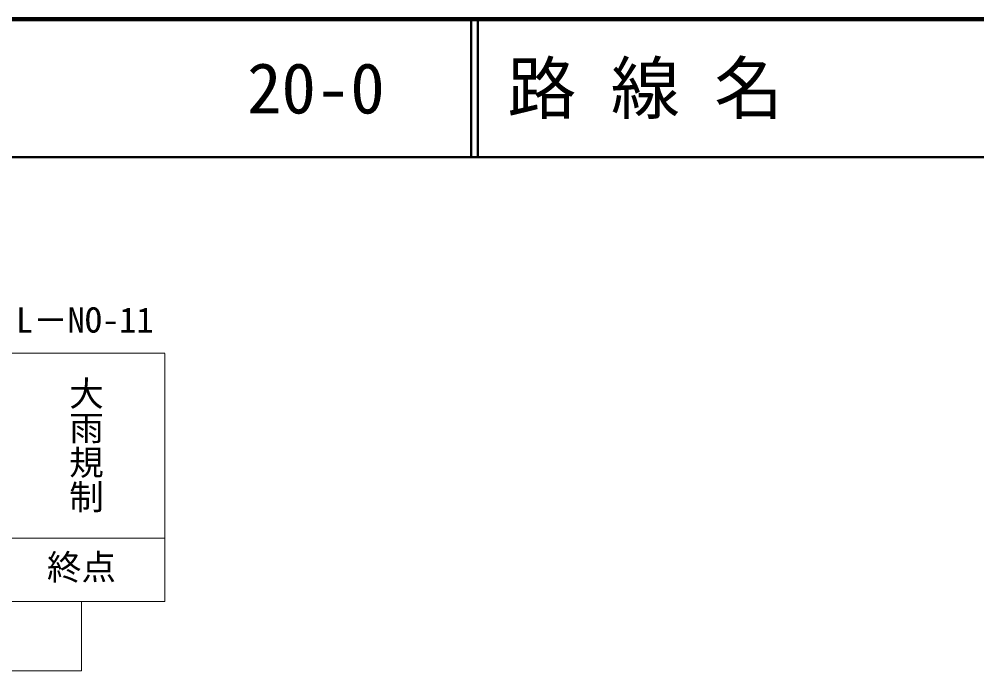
# Model space of a CAD drawing. Units: millimetres, scale not verified. Extents: x 40000 to 680000, y 20000 to 380000.
# Drawn here: x 145006 to 214400, y 332791 to 380000 of the extents above; entities that cross this region are included whole.
import ezdxf
from ezdxf.enums import TextEntityAlignment as Align

# ---------------------------------------------------------------- set-up
doc = ezdxf.new("R2010")
doc.units = ezdxf.units.MM
doc.header["$LTSCALE"] = 1000
for name, color, linetype, lineweight in [('M-STR-STRC', 7, 'Continuous', 13), ('M-TTL', 2, 'Continuous', 140), ('M-TTL-LINE', 7, 'Continuous', 50)]:
    doc.layers.add(name, color=color, linetype=linetype, lineweight=lineweight)
doc.layers.add('M-TTL-TXT', color=7, linetype='Continuous')
doc.styles.add('@ＭＳ ゴシック', font='')
doc.styles.add('ＭＳ ゴシック', font='')
doc.styles.get('@ＭＳ ゴシック').set_extended_font_data('@MS Gothic')
doc.styles.get('ＭＳ ゴシック').set_extended_font_data('MS Gothic')

msp = doc.modelspace()

# ---------------------------------------------------------------- linework, layer by layer
at = {"layer": 'M-STR-STRC'}
for p, q in [((143565, 355805), (155565, 355805)), ((155565, 355777), (155565, 337805)), ((143565, 342391), (155565, 342391)), ((143565, 337805), (155565, 337805)), ((149512, 332791), (149512, 337761)), ((136541, 332791), (149512, 332791))]:
    msp.add_line(p, q, dxfattribs=at)
at = {"layer": 'M-TTL'}
msp.add_line((680000, 380000), (40000, 380000), dxfattribs=at)
at = {"layer": 'M-TTL-LINE'}
for p, q in [((177750, 380000), (177750, 370000)), ((178250, 380000), (178250, 370000)), ((40000, 370000), (680000, 370000))]:
    msp.add_line(p, q, dxfattribs=at)

# ---------------------------------------------------------------- texts
at = {"layer": 'M-STR-STRC', "style": 'ＭＳ ゴシック'}
for s, p in [('L－NO-11', (144770, 356743)), ('終点', (147019, 338838))]:
    msp.add_text(s, height=1833, dxfattribs=at).set_placement(p, align=Align.BOTTOM_LEFT)
at = {"layer": 'M-STR-STRC', "style": '@ＭＳ ゴシック'}
msp.add_text('大雨規制', height=1833, rotation=270, dxfattribs=at).set_placement((148385, 354166), align=Align.BOTTOM_LEFT)
at = {"layer": 'M-TTL-TXT', "style": 'ＭＳ ゴシック'}
for s, p in [('路 線 名', (180380, 375000)), ('20-0', (161521, 375000))]:
    msp.add_text(s, height=3666, dxfattribs=at).set_placement(p, align=Align.MIDDLE_LEFT)

doc.saveas('drawing.dxf')
